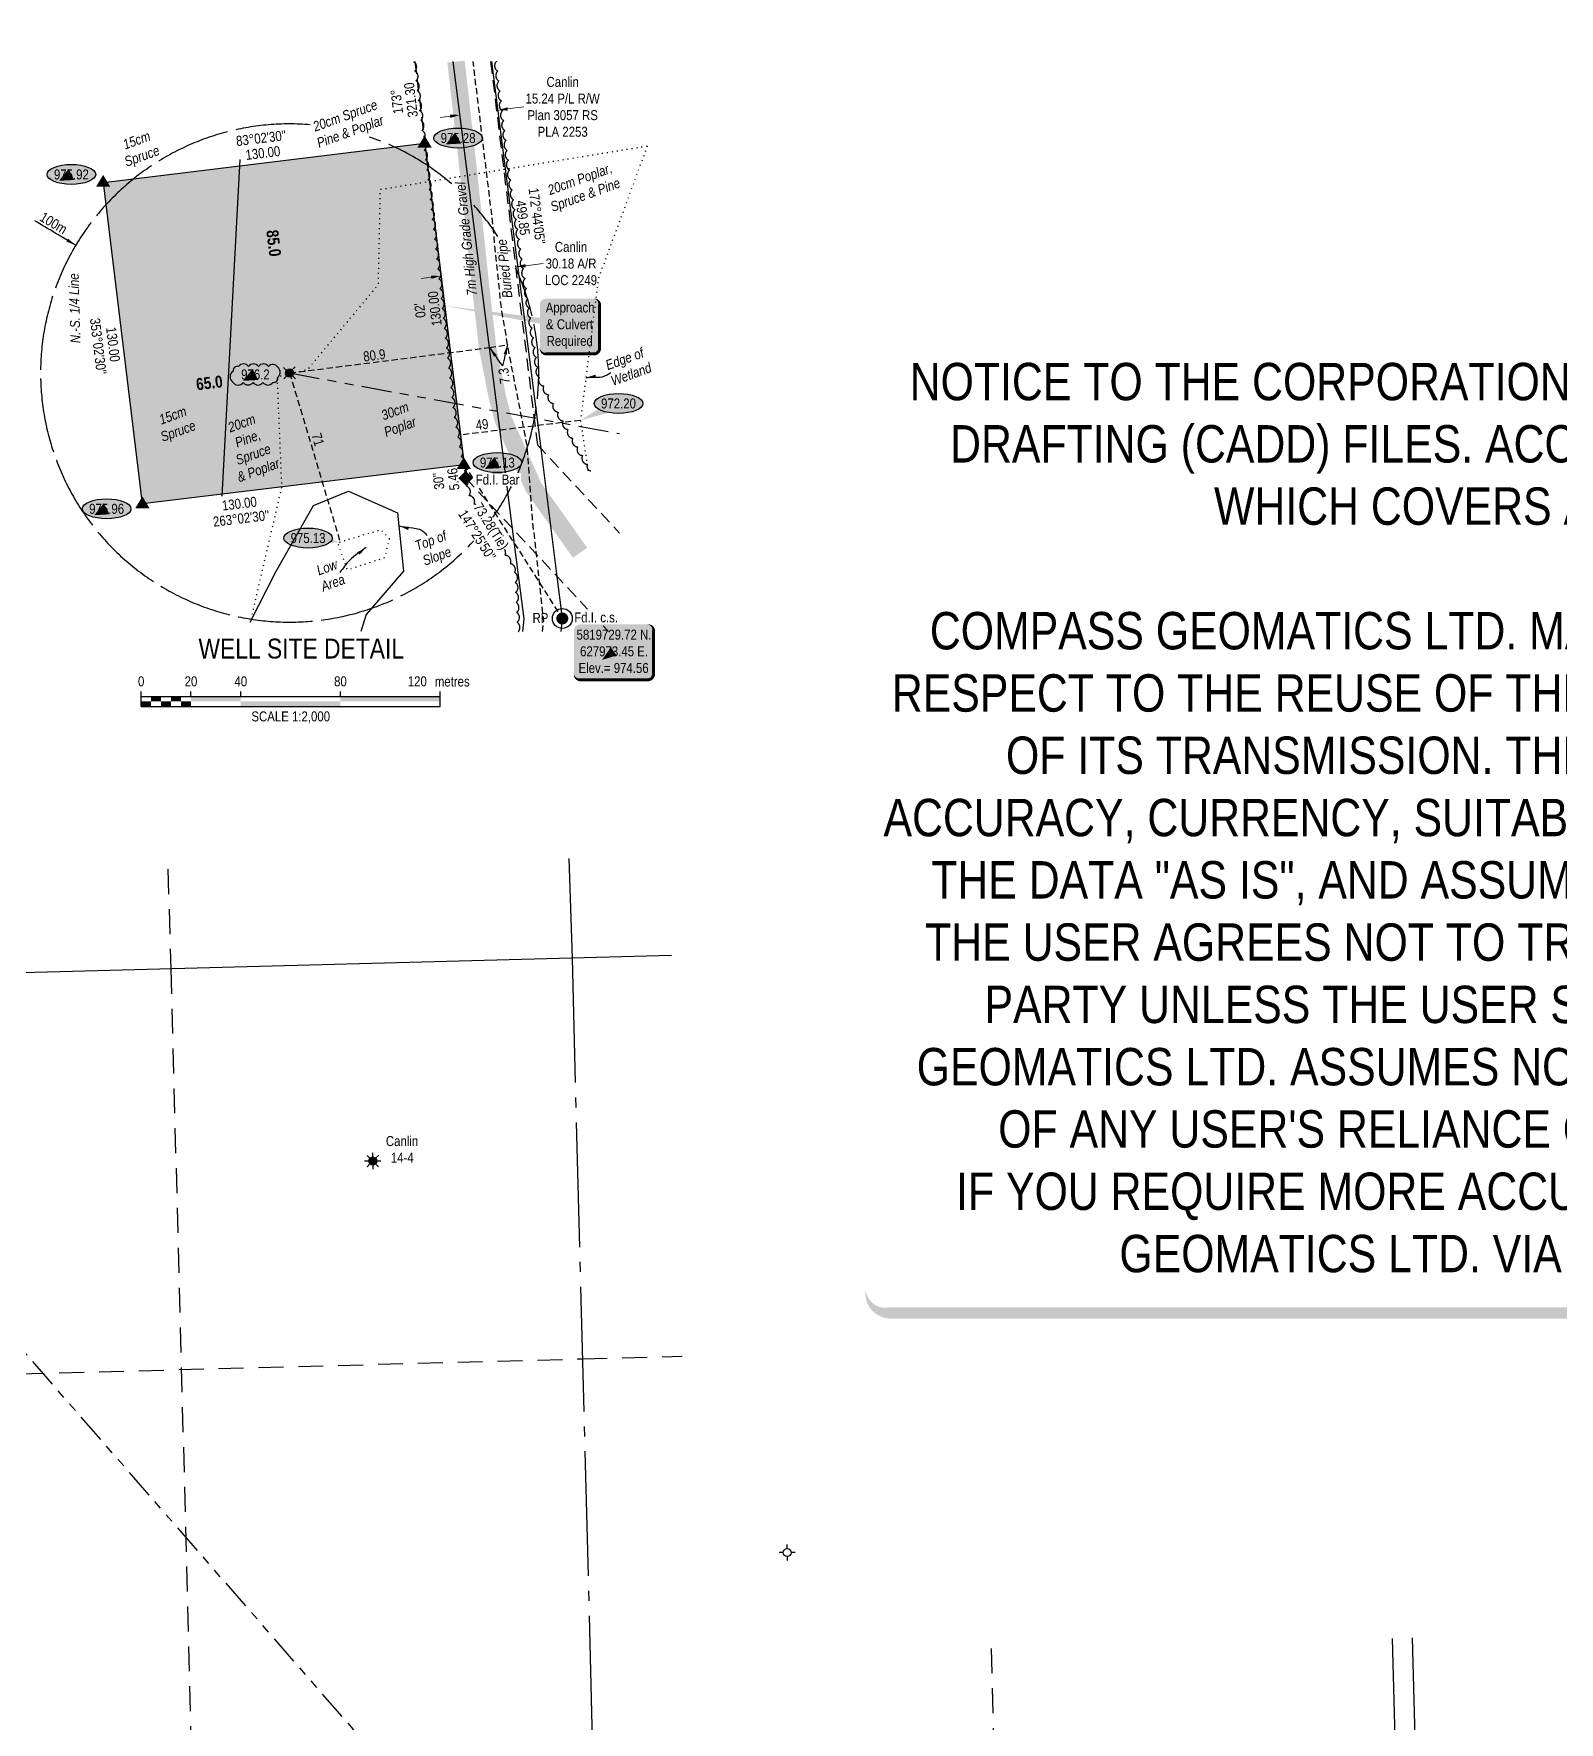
# Model space of a CAD drawing. Extents: x 627663 to 632082, y 5817591 to 5820351.
# Drawn here: x 628885 to 630415, y 5818555 to 5820249 of the extents above; entities that cross this region are included whole.
import ezdxf
from ezdxf.enums import TextEntityAlignment as Align

# ---------------------------------------------------------------- set-up
doc = ezdxf.new("R2010")
doc.units = 0
doc.header["$LTSCALE"] = 5
doc.header["$PDSIZE"] = 0.5
for name, pattern in [('0', [1, 1, 0]), ('foc-ACCESSROAD', [3.75, 2.5, -1.25]), ('foc-BUFFER', [16.75, 15, -1.75]), ('foc-DRILLPATH', [14.75, 6, -1.75, 1.75, -1.75, 1.75, -1.75]), ('foc-LSD', [8, 5, -3]), ('foc-QUARTERLINE', [33, 25, -3, 2, -3]), ('foc-TIELINE', [1.875, 1.25, -0.625]), ('foc-TOPO', [1, 0.2, -0.8]), ('foc-TRAV', [1.875, 1.25, -0.625]), ('UG_PIPE', [1.875, 1.25, -0.625])]:
    doc.linetypes.add(name, pattern=pattern)
doc.layers.get('Defpoints').update_dxf_attribs({"color": 9})
for name, color, linetype in [('35', 37, 'Continuous'), ('AS-FENCE', 48, 'foc-FENCE'), ('AS-PIPE-UG', 44, 'UG_PIPE'), ('AS-PIPE-UG-T', 44, 'Continuous'), ('AS-ROADS', 254, 'Continuous'), ('AUX-BUFFER', 7, 'foc-BUFFER'), ('C-AR', 13, 'foc-ACCESSROAD'), ('C-RW', 13, 'Continuous'), ('C-WS-S', 13, 'Continuous'), ('DETAIL-T', 7, 'Continuous'), ('F-WS-S', 190, 'Continuous'), ('L-BD', 7, 'Continuous'), ('L-MON', 1, 'Continuous'), ('L-MON-T', 1, 'Continuous'), ('L-SEC', 7, 'Continuous'), ('L-SECQ', 8, 'foc-QUARTERLINE'), ('L-SECTION-LSD', 7, 'foc-LSD'), ('L-TRAV', 7, 'foc-TRAV'), ('P-ELEVATION', 7, 'Continuous'), ('P-PDRILLPATH', 12, 'foc-DRILLPATH'), ('P-PROPOSED', 10, 'Continuous'), ('P-PROPOSED-H', 21, 'Continuous'), ('T-BUSH', 110, '0'), ('T-BUSH-T', 110, 'Continuous'), ('T-LOW-AREA', 48, 'foc-TOPO'), ('T-SLOPE', 48, 'Continuous'), ('T-TIE', 201, 'foc-TIELINE'), ('T-VEGETATION CHANGE', 104, 'foc-TOPO')]:
    doc.layers.add(name, color=color, linetype=linetype)
for name, color, linetype, lineweight in [('C-AR-T', 13, 'Continuous', 9), ('C-RW-T', 13, 'Continuous', 9), ('C-WS-T', 13, 'Continuous', 9), ('T-TEXT', 48, 'Continuous', 18), ('T-TIE-T', 201, 'Continuous', 18)]:
    doc.layers.add(name, color=color, linetype=linetype, lineweight=lineweight)
doc.layers.add('DISCLAIMER', color=7, linetype='Continuous', plot=False)
doc.styles.add('80', font='ARIALN.TTF', dxfattribs={"height": 10})
doc.styles.add('80CG', font='ARIALN.TTF', dxfattribs={"height": 10})
doc.styles.add('80L', font='ARIALN.TTF', dxfattribs={"height": 10})
doc.styles.add('80LS', font='ARIALNI.TTF', dxfattribs={"height": 10})
doc.styles.add('BOLD', font='ARIALNB.TTF')
doc.styles.add('foc-LtypeFont', font='ARIALN.TTF', dxfattribs={"height": 7.35})
doc.linetypes.add('foc-FENCE', pattern='A,10,-1,["X",foc-LtypeFont,S=0.2,R=0,X=-0.625,Y=-0.75],-1.24', length=12.24)
doc.dimstyles.new('CG2011', dxfattribs={"dimscale": 5, "dimtxt": 9, "dimasz": 2, "dimexe": 0.2, "dimexo": 0.0625, "dimgap": 0.5, "dimtad": 0, "dimtih": 1, "dimtoh": 1, "dimzin": 0, "dimdsep": 46, "dimtxsty": '80CG', "dimcen": 0.1, "dimse1": 1, "dimse2": 1, "dimclrd": 256, "dimclrt": 256, "dimaunit": 1, "dimadec": 4, "dimazin": 0, "dimtfac": 0.06, "dimtofl": 0, "dimtmove": 0, "dimatfit": 1, "dimfxl": 0.2, "dimtolj": 1, "dimtzin": 0, "dimlwd": -1, "dimarcsym": 0})
doc.dimstyles.new('Compass 5 000', dxfattribs={"dimscale": 5, "dimtxt": 9, "dimasz": 2, "dimexe": 0.2, "dimexo": 0.0625, "dimgap": 0.5, "dimtad": 0, "dimtih": 1, "dimtoh": 1, "dimzin": 0, "dimdsep": 46, "dimtxsty": '80CG', "dimcen": 0.1, "dimse1": 1, "dimse2": 1, "dimclrd": 256, "dimclrt": 256, "dimaunit": 1, "dimadec": 4, "dimazin": 0, "dimtfac": 0.06, "dimtofl": 0, "dimtmove": 0, "dimatfit": 1, "dimfxl": 0.2, "dimtolj": 1, "dimtzin": 0, "dimlwd": -1, "dimarcsym": 0})

# ---------------------------------------------------------------- blocks, each defined once
blk = doc.blocks.new('TRIA')
blk.add_hatch(color=255).paths.add_polyline_path([(-0.04, 1.52), (-1.47, -0.87), (1.39, -0.87)])
blk = doc.blocks.new('TRIAA')
blk.add_blockref('TRIA', (0, 0))
blk = doc.blocks.new('TRIB')
at = {"color": 1}
blk.add_lwpolyline([(-1.12, -0.67), (-0.04, 1.13), (1.04, -0.67)], close=True, dxfattribs=at)
blk = doc.blocks.new('TRIBB')
blk.add_blockref('TRIB', (0, 0))
blk = doc.blocks.new('TRICC')
for name in ['TRIAA', 'TRIBB']:
    blk.add_blockref(name, (0, 0))
blk = doc.blocks.new('plspike')
blk.add_blockref('TRICC', (0, 0))
blk = doc.blocks.new('WPFA')
blk.add_hatch(color=255).paths.add_polyline_path([(1.05, 1.05), (-1.05, 1.05), (-1.05, -1.05), (1.05, -1.05)])
blk = doc.blocks.new('WPFAA')
blk.add_blockref('WPFA', (0, 0))
blk = doc.blocks.new('WPFB')
at = {"color": 1}
blk.add_solid([(-0.85, 0.85), (0.85, 0.85), (-0.85, -0.85), (0.85, -0.85)], dxfattribs=at)
blk = doc.blocks.new('WPFBB')
blk.add_blockref('WPFB', (0, 0))
blk = doc.blocks.new('WPFCC')
for name in ['WPFAA', 'WPFBB']:
    blk.add_blockref(name, (0, 0))
blk = doc.blocks.new('fdhub')
blk.add_blockref('WPFCC', (0, 0))
blk = doc.blocks.new('*U32')
at = {"color": 0}
for p, q in [((-150, 0), (-150, 15)), ((-150, 10), (150.2, 10)), ((-150, 0), (150.2, 0)), ((-100, 10), (-100, 15)), ((-50, 10), (-50, 15)), ((50, 10), (50, 15)), ((150.2, 0), (150.2, 15))]:
    blk.add_line(p, q, dxfattribs=at)
for points in [[(-150, 5), (-140, 5), (-150, 0), (-140, 0)], [(-140, 10), (-130, 10), (-140, 5), (-130, 5)], [(-130, 5), (-120, 5), (-130, 0), (-120, 0)], [(-120, 10), (-110, 10), (-120, 5), (-110, 5)], [(-110, 5), (-100, 5), (-110, 0), (-100, 0)], [(-100, 10), (-50, 10), (-100, 5), (-50, 5)], [(-50, 5), (50, 5), (-50, 0), (50, 0)], [(50, 10), (150.2, 10), (50, 5), (150.2, 5)]]:
    blk.add_solid(points, dxfattribs=at)
at = {"color": 0, "style": '80'}
blk.add_text('metres', height=10, dxfattribs=at).set_placement((162.2, 20), align=Align.CENTER)
at = {"color": 0, "char_height": 10, "style": '80'}
for s, insert, attachment_point in [('0', (-150, 30.2), 2), ('20', (-100, 30.2), 2), ('40', (-50, 30.2), 2), ('80', (50, 30.2), 2), ('120', (136.7, 30.2), 3), ('SCALE 1:2,000', (0.1, -5), 2)]:
    blk.add_mtext(s, dxfattribs=dict(at, insert=insert, attachment_point=attachment_point))
blk = doc.blocks.new('we')
at = {"layer": 'P-ELEVATION'}
h = blk.add_hatch(color=111, dxfattribs=at)
h.dxf.hatch_style = 1
edge = h.paths.add_edge_path()
edge.add_ellipse((0, 0), major_axis=(-24.4, 0), ratio=0.410256, start_angle=0, end_angle=360)
at = {"layer": 'P-ELEVATION', "color": 7, "flags": 128}
blk.add_lwpolyline([(0, 0, 12.5, 0, 0), (-12.4, -6.4, 0, 0, 0)], format="xyseb", dxfattribs=at)
at = {"layer": 'P-ELEVATION', "color": 7}
blk.add_ellipse((0, 0), major_axis=(-24.4, 0), ratio=0.410256, dxfattribs=at)
at = {"layer": 'P-ELEVATION', "style": '80'}
blk.add_attdef('ELEVATION', text='', height=10, dxfattribs=at).set_placement((0, 0), align=Align.MIDDLE_CENTER)
blk = doc.blocks.new('*D58')
at = {"layer": 'C-AR-T', "transparency": 16777216}
for p, q in [((629378.3, 5820016.3), (629396, 5820018.4)), ((629283.6, 5820004.7), (629273.7, 5820003.5))]:
    blk.add_line(p, q, dxfattribs=at)
for points in [[(629378.1, 5820017.9), (629378.5, 5820014.6), (629368.4, 5820015.1)], [(629283.4, 5820006.4), (629283.8, 5820003.1), (629293.5, 5820005.9)]]:
    blk.add_solid(points, dxfattribs=at)
at = {"layer": 'Defpoints', "color": 0, "transparency": 16777216}
for p in [(629356.2, 5820115.3), (629281.3, 5820106.2), (629368.4, 5820015.1)]:
    blk.add_point(p, dxfattribs=at)
at = {"layer": 'C-AR-T', "transparency": 16777216, "insert": (629424, 5820018.4), "char_height": 10, "attachment_point": 5, "style": '80CG'}
blk.add_mtext('\\A1;Canlin\\P30.18 A/R\\PLOC 2249', dxfattribs=at)
blk = doc.blocks.new('*D57')
at = {"layer": 'C-RW-T', "transparency": 16777216}
for p, q in [((629302.8, 5820166.2), (629292.8, 5820165)), ((629360.4, 5820173.6), (629376.5, 5820175.6))]:
    blk.add_line(p, q, dxfattribs=at)
for points in [[(629302.6, 5820167.9), (629303, 5820164.6), (629312.7, 5820167.5)], [(629360.2, 5820175.2), (629360.6, 5820171.9), (629350.4, 5820172.3)]]:
    blk.add_solid(points, dxfattribs=at)
at = {"layer": 'Defpoints', "color": 0, "transparency": 16777216}
for p in [(629350.4, 5820172.3), (629357.4, 5820117.4), (629319.7, 5820112.6)]:
    blk.add_point(p, dxfattribs=at)
at = {"layer": 'C-RW-T', "transparency": 16777216, "insert": (629415.6, 5820175.6), "char_height": 10, "attachment_point": 5, "style": '80CG', "bg_fill": 3, "box_fill_scale": 1.1, "bg_fill_color": 256, "bg_fill_true_color": 13158600, "bg_fill_transparency": 0}
blk.add_mtext('\\A1;Canlin\\P15.24 P/L R/W\\PPlan 3057 RS\\PPLA 2253', dxfattribs=at)
blk = doc.blocks.new('*U59')
h = blk.add_hatch(color=255)
edge = h.paths.add_edge_path()
edge.add_line((-24, -28.5), (24, -28.5))
edge.add_arc((24, -22.5), 6, 270, 360)
edge.add_line((30, -22.5), (30, 21))
edge.add_arc((24, 21), 6, 0, 90)
edge.add_line((24, 27), (-24, 27))
edge.add_arc((-24, 21), 6, 90, 180)
edge.add_line((-30, 21), (-30, -22.5))
edge.add_arc((-24, -22.5), 6, 180, 270)
at = {"color": 1, "flags": 128}
blk.add_lwpolyline([(-126.8, 20.2, 0, 7.5, 0), (0, 0, 0, 0, 0)], format="xyseb", dxfattribs=at)
blk.add_lwpolyline([(-126.8, 20.2, 0, 7.5, 0), (0, 0, 0, 0, 0)], format="xyseb", dxfattribs=at)
blk.add_lwpolyline([(-24, -28.5, 3, 3, 0), (24, -28.5, 3, 3, 0.414214), (30, -22.5, 3, 3, 0), (30, 21, 3, 0, 0.414214), (24, 27, 0, 0, 0), (-24, 27, 0, 0, 0.414214), (-30, 21, 0, 0, 0), (-30, -22.5, 0, 3, 0.414214)], format="xyseb", close=True, dxfattribs=at)
at = {"color": 1, "style": '80'}
blk.add_attdef('ENTER_TEXT_001', (-26.8, -4.9), '', height=10, dxfattribs=at)
blk = doc.blocks.new('fdia')
at = {"color": 255, "const_width": 1}
blk.add_lwpolyline([(-0.5, 0, 1), (0.5, 0, 1)], format="xyb", close=True, dxfattribs=at)
blk = doc.blocks.new('Fdiaa')
blk.add_blockref('fdia', (0, 0))
blk = doc.blocks.new('fdib')
at = {"color": 1, "const_width": 1.6}
blk.add_lwpolyline([(-0.4, 0, 1), (0.4, 0, 1)], format="xyb", close=True, dxfattribs=at)
at = {"color": 1}
blk.add_circle((0, 0), 0.8, dxfattribs=at)
blk = doc.blocks.new('Fdibb')
blk.add_blockref('fdib', (0, 0))
blk = doc.blocks.new('fdicc')
for name in ['Fdibb', 'Fdiaa']:
    blk.add_blockref(name, (0, 0))
blk = doc.blocks.new('FDI')
blk.add_blockref('fdicc', (0, 0))
blk = doc.blocks.new('*U62')
at = {"layer": '35', "color": 3}
blk.add_circle((0, 0), 10, dxfattribs=at)
at = {"layer": '35', "color": 3, "style": '80'}
blk.add_attdef('RP_001', (-29.9, -4.5), '', height=10, dxfattribs=at)
blk = doc.blocks.new('*U61')
h = blk.add_hatch(color=254)
edge = h.paths.add_edge_path()
edge.add_line((-34, -28.5), (34, -28.5))
edge.add_arc((34, -22.5), 6, 270, 360)
edge.add_line((40, -22.5), (40, 21))
edge.add_arc((34, 21), 6, 0, 90)
edge.add_line((34, 27), (-34, 27))
edge.add_arc((-34, 21), 6, 90, 180)
edge.add_line((-40, 21), (-40, -22.5))
edge.add_arc((-34, -22.5), 6, 180, 270)
at = {"color": 1, "flags": 128}
blk.add_lwpolyline([(-34, -28.5, 3, 3, 0), (34, -28.5, 3, 3, 0.414214), (40, -22.5, 3, 3, 0), (40, 21, 3, 0, 0.414214), (34, 27, 0, 0, 0), (-34, 27, 0, 0, 0.414214), (-40, 21, 0, 0, 0), (-40, -22.5, 0, 3, 0.414214)], format="xyseb", close=True, dxfattribs=at)
blk.add_lwpolyline([(-11.9, -8.6, 0, 10, 0), (0, 0, 5, 5, 0)], format="xyseb", dxfattribs=at)
at = {"color": 1, "style": '80'}
blk.add_attdef('ENTER_TEXT_001', (-36, -5), '', height=10, dxfattribs=at)
blk = doc.blocks.new('*U65')
at = {"layer": 'P-ELEVATION'}
h = blk.add_hatch(color=111, dxfattribs=at)
h.dxf.hatch_style = 1
edge = h.paths.add_edge_path()
edge.add_ellipse((0, 0), major_axis=(-24.4, 0), ratio=0.410256, start_angle=0, end_angle=360)
at = {"layer": 'P-ELEVATION', "color": 7, "flags": 128}
blk.add_lwpolyline([(0, 0, 12.5, 0, 0), (31.8, -4.1, 0, 0, 0)], format="xyseb", dxfattribs=at)
at = {"layer": 'P-ELEVATION', "color": 7}
blk.add_ellipse((0, 0), major_axis=(-24.4, 0), ratio=0.410256, dxfattribs=at)
at = {"layer": 'P-ELEVATION', "style": '80'}
blk.add_attdef('ELEVATION', text='', height=10, dxfattribs=at).set_placement((0, 0), align=Align.MIDDLE_CENTER)
blk = doc.blocks.new('*U66')
at = {"layer": 'P-ELEVATION'}
h = blk.add_hatch(color=111, dxfattribs=at)
h.dxf.hatch_style = 1
edge = h.paths.add_edge_path()
edge.add_ellipse((0, 0), major_axis=(-24.4, 0), ratio=0.410256, start_angle=0, end_angle=360)
at = {"layer": 'P-ELEVATION', "color": 7, "flags": 128}
blk.add_lwpolyline([(0, 0, 12.5, 0, 0), (-38.2, -17, 0, 0, 0)], format="xyseb", dxfattribs=at)
at = {"layer": 'P-ELEVATION', "color": 7}
blk.add_ellipse((0, 0), major_axis=(-24.4, 0), ratio=0.410256, dxfattribs=at)
at = {"layer": 'P-ELEVATION', "style": '80'}
blk.add_attdef('ELEVATION', text='', height=10, dxfattribs=at).set_placement((0, 0), align=Align.MIDDLE_CENTER)
blk = doc.blocks.new('wa')
at = {"layer": 'P-ELEVATION'}
h = blk.add_hatch(color=111, dxfattribs=at)
h.dxf.hatch_style = 1
edge = h.paths.add_edge_path()
edge.add_arc((-17.4, -4.5), 6.1, 215, 325)
edge.add_arc((-7.4, -4.5), 6.1, 215, 325)
edge.add_arc((2.6, -4.5), 6.1, 215, 325)
edge.add_arc((12.7, -4.5), 6.1, 215, 325)
edge.add_arc((18.1, -3.7), 4.32, 263.4336, 373.4336)
edge.add_arc((18.8, 2.3), 6.1, 305, 415)
edge.add_arc((17.5, 4.4), 5.69, 30.6955, 140.6955)
edge.add_arc((8.1, 4.5), 6.1, 35, 145)
edge.add_arc((-1.9, 4.5), 6.1, 35, 145)
edge.add_arc((-11.9, 4.5), 6.1, 35, 145)
edge.add_arc((-18, 3.8), 4.33, 75.4261, 185.4261)
edge.add_arc((-18.4, -2.3), 6.96, 125, 235)
at = {"color": 240, "flags": 128}
blk.add_lwpolyline([(-22.4, -8, 0.520567), (-12.3, -8, 0.520567), (-2.4, -8, 0.520567), (7.6, -8, 0.520567), (17.6, -8, 0.520567), (22.4, -2.7, 0.520567), (22.4, 7.3, 0.520567), (13.1, 8, 0.520567), (3.1, 8, 0.520567), (-6.9, 8, 0.520567), (-16.9, 8, 0.520567), (-22.4, 3.4, 0.520567)], format="xyb", close=True, dxfattribs=at)
at = {"layer": 'P-ELEVATION', "color": 240, "flags": 128}
blk.add_lwpolyline([(0, 0, 12.5, 0, 0), (-12.4, -6.4, 0, 0, 0)], format="xyseb", dxfattribs=at)
at = {"layer": 'P-ELEVATION', "color": 240, "style": '80'}
blk.add_attdef('ELEVATION', text='', height=10, dxfattribs=at).set_placement((0, 0), align=Align.MIDDLE_CENTER)
blk = doc.blocks.new('WC')
at = {"layer": 'L-MON'}
h = blk.add_hatch(color=255, dxfattribs=at)
h.dxf.hatch_style = 1
edge = h.paths.add_edge_path()
edge.add_arc((0, 0), 0.9, 0, 360)
at = {"layer": 'L-MON', "color": 240, "flags": 128}
for points in [[(-0.62, 0.5), (-1.23, 1.12)], [(0.52, 0.61), (1.13, 1.21)], [(-1.18, -1.18), (-0.56, -0.57)], [(1.16, -1.18), (0.56, -0.57)]]:
    blk.add_lwpolyline(points, dxfattribs=at)
at = {"layer": 'L-MON', "color": 240}
for radius in [0.8, 0.373]:
    blk.add_circle((0, 0), radius, dxfattribs=at)
blk = doc.blocks.new('GABD')
for p, q in [((-0.81, 0), (-1.62, 0)), ((0, 0.81), (0, 1.62)), ((1.62, 0), (0.81, 0)), ((0, -0.81), (0, -1.62))]:
    blk.add_line(p, q)
blk.add_circle((0, 0), 0.8)
blk = doc.blocks.new('GAS')
h = blk.add_hatch(color=255)
h.dxf.hatch_style = 1
edge = h.paths.add_edge_path()
edge.add_arc((0, 0), 0.9, 0, 360)
for p, q in [((-0.81, 0), (-1.62, 0)), ((-0.57, 0.57), (-1.14, 1.14)), ((0, 0.81), (0, 1.62)), ((0.57, 0.57), (1.14, 1.14)), ((1.62, 0), (0.81, 0)), ((-0.57, -0.57), (-1.14, -1.14)), ((0, -0.81), (0, -1.62)), ((1.14, -1.14), (0.57, -0.57))]:
    blk.add_line(p, q)
blk.add_circle((0, 0), 0.8)
blk = doc.blocks.new('Disclaimer_Legal')
at = {"layer": 'DISCLAIMER', "color": 254, "flags": 128}
blk.add_lwpolyline([(-3612.9, -1104.6, 37.5, 37.5, 0), (4096.1, -1104.6, 37.5, 37.5, 0.414214), (4171.1, -1029.6, 37.5, 37.5, 0), (4171.1, 2078.7, 37.5, 0, 0.414214), (4096.1, 2153.7, 0, 0, 0), (-3612.9, 2153.7, 0, 0, 0.414214), (-3687.9, 2078.7, 0, 0, 0), (-3687.9, -1029.6, 0, 37.5, 0.414214)], format="xyseb", close=True, dxfattribs=at)
at = {"layer": 'DISCLAIMER', "color": 254, "insert": (241.6, 533.9), "char_height": 125, "width": 7717.568, "attachment_point": 5, "style": '80'}
blk.add_mtext('NOTICE TO THE CORPORATION, PERSON &/OR PERSONS REGARDING THIS COMPUTER AIDED DESIGN AND DRAFTING (CADD) FILES. ACCEPTANCE OF THE CADD DATA IS BASED ON THE FOLLOWING DISCLAIMER WHICH COVERS ALL CADD DATA RECIEVED FROM COMPASS GEOMATICS LTD.\\P{\\fArial Narrow|b1|i0|c0|p34;DISCLAIMER}\\PCOMPASS GEOMATICS LTD. MAKES NO REPRESENTATION OR WARRANTIES, EXPRESS OR IMPLIED, WITH RESPECT TO THE REUSE OF THE DATA PROVIDED HEREWITH, REGARDLESS OF ITS FORMAT OR THE MEANS OF ITS TRANSMISSION. THERE IS NO GUARANTEE OR REPRESENTATION TO THE USER AS TO THE ACCURACY, CURRENCY, SUITABILITY OR RELIABILITY OF THIS DATA FOR ANY PURPOSE. THE USER ACCEPTS THE DATA "AS IS", AND ASSUMES ALL RISKS ASSOCIATED WITH ITS USE. BY ACCEPTANCE OF THIS DATA, THE USER AGREES NOT TO TRANSMIT THIS DATA OR PROVIDE ACCESS OR ANY PART OF IT TO ANOTHER PARTY UNLESS THE USER SHALL INCLUDE WITH THE DATA A COPY OF THIS DISCLAIMER. COMPASS GEOMATICS LTD. ASSUMES NO RESPONSIBILITY FOR ACTUAL OR CONSEQUENTIAL DAMAGE AS A RESULT OF ANY USER\'S RELIANCE ON THIS DATA. THIS CADD FILE IS FOR ILLUSTRATION PURPOSES ONLY.\\PIF YOU REQUIRE MORE ACCURATE INFORMATION, PLEASE CONTACT DARCI ANGLEHART AT COMPASS GEOMATICS LTD. VIA EMAIL: darci.anglehart@compassgeomatics.ca OR CELL: 506-961-7292', dxfattribs=at)

msp = doc.modelspace()

# ---------------------------------------------------------------- hatches: boundary and pattern name
at = {"layer": 'P-PROPOSED-H'}
h = msp.add_hatch(color=256, dxfattribs=at)
h.dxf.hatch_style = 1
h.paths.add_polyline_path([(629277.284, 5820139.196), (628954.799, 5820099.776), (628994.164, 5819777.258), (629316.634, 5819816.653)])

# ---------------------------------------------------------------- linework, layer by layer
at = {"layer": 'AS-FENCE', "flags": 128}
msp.add_lwpolyline([(629091.804, 5820122.711), (629073.614, 5819784.931)], dxfattribs=at)
at = {"layer": 'AS-PIPE-UG', "flags": 128}
msp.add_lwpolyline([(629395.238, 5819649.18), (629396.544, 5819659.981), (629385.339, 5819762.378), (629380.119, 5819835.261), (629361.499, 5819930.266), (629353.761, 5819976.518), (629344.746, 5820064.948), (629325.773, 5820221.065)], dxfattribs=at)
at = {"layer": 'AS-ROADS', "const_width": 17.5, "flags": 128}
msp.add_lwpolyline([(629433.081, 5819728.316), (629386.296, 5819794.143), (629356.061, 5819861.676), (629350.426, 5819883.016), (629340.531, 5819933.006), (629333.821, 5819990.073), (629320.224, 5820118.166), (629308.624, 5820221.065)], dxfattribs=at)
at = {"layer": 'AUX-BUFFER', "color": 251, "linetype": 'foc-BUFFER'}
for start, end in [(85.271781, 24.900452), (49.357162, 71.292562), (33.243928, 42.331437)]:
    msp.add_arc((629141.691, 5819908.625), 249.913, start, end, dxfattribs=at)
at = {"layer": 'C-AR'}
for points in [[(629267.283, 5820221.065), (629318.299, 5819803.108), (629440.582, 5819671.749)], [(629343.266, 5820221.065), (629390.198, 5819836.567), (629472.649, 5819747.997)], [(629456.245, 5819654.925), (629461.593, 5819649.18)]]:
    msp.add_lwpolyline(points, dxfattribs=at)
at = {"layer": 'C-RW', "elevation": 2435.553}
for points in [[(629375.605, 5819649.18), (629376.924, 5819661.908), (629365.088, 5819755.063), (629305.879, 5820221.065)], [(629344.252, 5820221.065), (629393.218, 5819835.639), (629409.531, 5819707.242), (629415.236, 5819662.333), (629413.873, 5819649.18)]]:
    msp.add_lwpolyline(points, dxfattribs=at)
at = {"layer": 'L-SEC'}
for p, q in [((629524.907, 5819324.284), (628619.929, 5819300.017)), ((630247.885, 5818638.991), (630250.42, 5818539.058)), ((630267.989, 5818639.488), (630270.523, 5818539.568))]:
    msp.add_line(p, q, dxfattribs=at)
at = {"layer": 'L-SECQ'}
for p, q in [((629421.768, 5819421.519), (629424.977, 5819321.604)), ((629424.977, 5819321.604), (629466.699, 5817713.362))]:
    msp.add_line(p, q, dxfattribs=at)
at = {"layer": 'L-SECTION-LSD'}
for p, q in [((629019.523, 5819410.733), (629022.453, 5819310.811)), ((629022.453, 5819310.811), (629043.547, 5818506.693)), ((628630.593, 5818897.96), (629435.408, 5818919.544)), ((629435.408, 5818919.544), (629535.337, 5818922.223)), ((629845.544, 5818629.037), (629848.129, 5818528.271))]:
    msp.add_line(p, q, dxfattribs=at)
at = {"layer": 'L-TRAV'}
msp.add_line((629316.634, 5819816.653), (629415.236, 5819662.333), dxfattribs=at)
at = {"layer": 'P-PDRILLPATH'}
msp.add_line((629243, 5818505), (628132, 5819779), dxfattribs=at)
at = {"layer": 'P-PDRILLPATH', "flags": 128}
msp.add_lwpolyline([(629141.691, 5819908.625), (629472.649, 5819847.817)], dxfattribs=at)
at = {"layer": 'P-PROPOSED', "flags": 128}
msp.add_lwpolyline([(629316.634, 5819816.653), (628994.164, 5819777.258), (628954.799, 5820099.776), (629277.284, 5820139.196)], close=True, dxfattribs=at)
at = {"layer": 'T-BUSH', "flags": 128}
for points in [[(629371.1, 5819649.18, 0.47100737), (629369.903, 5819658.512, 0.52056705), (629369.422, 5819668.497, 0.52056705), (629368.942, 5819678.482, 0.52056705), (629368.462, 5819688.467, 0.52056705), (629367.981, 5819698.452, 0.52056705), (629367.501, 5819708.437, 0.52056705), (629363.091, 5819717.221, 0.52056705), (629357.907, 5819725.768, 0.52056705), (629352.724, 5819734.316, 0.52056705), (629347.54, 5819742.863, 0.52056705), (629342.356, 5819751.411, 0.52056705), (629337.173, 5819759.958, 0.52056705), (629331.989, 5819768.506, 0.52056705), (629326.805, 5819777.053, 0.52056705), (629321.622, 5819785.601, 0.52056705), (629319.003, 5819795.115, 0.52056705), (629317.258, 5819804.958, 0.52056705), (629315.512, 5819814.8, 0.52056705), (629313.766, 5819824.643, 0.52056705), (629312.02, 5819834.486, 0.52056705), (629310.274, 5819844.329, 0.52056705), (629308.528, 5819854.172, 0.52056705), (629306.782, 5819864.015, 0.52056705), (629305.565, 5819873.933, 0.52056705), (629304.475, 5819883.87, 0.52056705), (629303.386, 5819893.807, 0.52056705), (629302.297, 5819903.744, 0.52056705), (629301.208, 5819913.681, 0.52056705), (629300.118, 5819923.618, 0.52056705), (629299.029, 5819933.555, 0.52056705), (629297.94, 5819943.492, 0.52056705), (629296.851, 5819953.429, 0.52056705), (629295.761, 5819963.366, 0.52056705), (629294.672, 5819973.303, 0.52056705), (629293.583, 5819983.24, 0.52056705), (629292.494, 5819993.177, 0.52056705), (629291.404, 5820003.114, 0.52056705), (629290.315, 5820013.051, 0.52056705), (629289.226, 5820022.988, 0.52056705), (629288.137, 5820032.925, 0.52056705), (629287.047, 5820042.862, 0.52056705), (629285.958, 5820052.799, 0.52056705), (629284.869, 5820062.736, 0.52056705), (629283.78, 5820072.673, 0.52056705), (629282.69, 5820082.61, 0.52056705), (629281.601, 5820092.547, 0.52056705), (629280.425, 5820102.474, 0.52056705), (629279.23, 5820112.399, 0.52056705), (629278.036, 5820122.324, 0.52056705), (629276.841, 5820132.249, 0.52056705), (629275.647, 5820142.174, 0.52056705), (629274.452, 5820152.099, 0.52056705), (629273.258, 5820162.024, 0.52056705), (629272.063, 5820171.949, 0.52056705), (629270.869, 5820181.873, 0.52056705), (629269.675, 5820191.798, 0.52056705), (629268.48, 5820201.723, 0.52056705), (629267.286, 5820211.648, 0.52056705), (629266.195, 5820220.707)], [(629349.348, 5820221.419, 0.52056705), (629350.529, 5820211.493, 0.52056705), (629351.709, 5820201.566, 0.52056705), (629352.89, 5820191.64, 0.52056705), (629354.07, 5820181.713, 0.52056705), (629355.251, 5820171.787, 0.52056705), (629356.431, 5820161.86, 0.52056705), (629357.612, 5820151.933, 0.52056705), (629358.793, 5820142.007, 0.52056705), (629359.973, 5820132.08, 0.52056705), (629361.154, 5820122.154, 0.52056705), (629362.334, 5820112.227, 0.52056705), (629363.515, 5820102.301, 0.52056705), (629364.912, 5820092.403, 0.52056705), (629366.345, 5820082.509, 0.52056705), (629367.778, 5820072.616, 0.52056705), (629369.211, 5820062.723, 0.52056705), (629370.645, 5820052.83, 0.52056705), (629372.078, 5820042.936, 0.52056705), (629373.511, 5820033.043, 0.52056705), (629374.944, 5820023.15, 0.52056705), (629376.377, 5820013.257, 0.52056705), (629377.81, 5820003.363, 0.52056705), (629379.243, 5819993.47, 0.52056705), (629380.676, 5819983.577, 0.52056705), (629382.109, 5819973.684, 0.52056705), (629383.542, 5819963.79, 0.52056705), (629384.975, 5819953.897, 0.52056705), (629386.408, 5819944.004, 0.52056705), (629387.842, 5819934.111, 0.52056705), (629389.275, 5819924.217, 0.52056705), (629390.708, 5819914.324, 0.52056705), (629392.141, 5819904.431, 0.52056705), (629396.508, 5819895.531, 0.52056705), (629401.382, 5819886.804, 0.52056705), (629406.256, 5819878.076, 0.52056705), (629411.131, 5819869.349, 0.52056705), (629416.005, 5819860.621, 0.52056705), (629420.88, 5819851.893, 0.52056705), (629425.754, 5819843.166, 0.52056705), (629430.628, 5819834.438, 0.52056705), (629435.503, 5819825.711, 0.52056705), (629440.377, 5819816.983, 0.52056705), (629444.002, 5819810.493, 0.52056705)]]:
    msp.add_lwpolyline(points, format="xyb", dxfattribs=at)
at = {"layer": 'T-LOW-AREA', "elevation": 2431.028, "flags": 128}
msp.add_lwpolyline([(629500.416, 5820136.076), (629451.429, 5820003.493), (629433.494, 5819861.096), (629441.384, 5819809.031)], dxfattribs=at)
at = {"layer": 'T-LOW-AREA', "flags": 128}
msp.add_lwpolyline([(629241.691, 5819742.563), (629236.816, 5819723.146), (629199.766, 5819710.993), (629189.899, 5819738.501), (629233.274, 5819751.448)], close=True, dxfattribs=at)
at = {"layer": 'T-SLOPE', "flags": 128}
msp.add_lwpolyline([(629102.071, 5819658.728), (629127.701, 5819708.996), (629165.541, 5819775.786), (629200.889, 5819790.038), (629250.036, 5819768.191), (629255.899, 5819709.736), (629218.441, 5819666.363), (629213.126, 5819649.18)], dxfattribs=at)
at = {"layer": 'T-TIE'}
for p, q in [((629141.691, 5819908.625), (629342.338, 5819934.118)), ((629342.338, 5819934.118), (629360.35, 5819937.132)), ((629141.691, 5819908.625), (629192.263, 5819739.207)), ((629433.494, 5819861.096), (629313.005, 5819846.396))]:
    msp.add_line(p, q, dxfattribs=at)
at = {"layer": 'T-VEGETATION CHANGE', "flags": 128}
msp.add_lwpolyline([(629500.416, 5820136.076), (629232.401, 5820092.483), (629230.386, 5819997.111), (629159.354, 5819911.808), (629129.026, 5819904.556), (629133.569, 5819794.151), (629102.071, 5819658.728)], dxfattribs=at)

# ---------------------------------------------------------------- block references
ref = msp.add_blockref('*U59', (629422.71, 5819956.215), dxfattribs=dict(xscale=0.99965145, yscale=0.99965145, zscale=0.99965145))
ref.add_attrib('ENTER_TEXT_001', 'Approach', (629398.595, 5819969.354), dxfattribs={"color": 1, "height": 9.9965, "style": '80'})
ref.add_attrib('ENTER_TEXT_002', '& Culvert', (629398.949, 5819952.515), dxfattribs={"color": 1, "height": 9.9965, "style": '80'})
ref.add_attrib('ENTER_TEXT_003', 'Required', (629399.457, 5819935.855), dxfattribs={"color": 1, "height": 9.9965, "style": '80'})
at = {"layer": '35', "color": 3, "xscale": 0.99965145, "yscale": 0.99965145, "zscale": 0.99965145}
msp.add_blockref('*U62', (629415.236, 5819662.333), dxfattribs=at).add_auto_attribs({'RP_001': 'RP'})
at = {"layer": 'C-WS-S', "xscale": 5.000000000000011, "yscale": 5.000000000000011, "zscale": 5.000000000000011}
msp.add_blockref('GAS', (629225.029, 5819117.958), dxfattribs=at)
at = {"layer": 'Defpoints', "color": 2, "xscale": 0.299895435, "yscale": 0.299895435, "zscale": 0.299895435}
msp.add_blockref('Disclaimer_Legal', (630825.639, 5819296.847), dxfattribs=at)
at = {"layer": 'DETAIL-T'}
ref = msp.add_blockref('*U61', (629466.877, 5819629.318), dxfattribs=dict(at, xscale=0.99965145, yscale=0.99965145, zscale=0.99965145))
ref.add_attrib('ENTER_TEXT_001', '5819729.72 N.', (629429.571, 5819641.086), dxfattribs={"layer": '0', "color": 1, "height": 9.99651, "style": '80'})
ref.add_attrib('ENTER_TEXT_002', '627973.45 E.', (629433.093, 5819624.384), dxfattribs={"layer": '0', "color": 1, "height": 9.99651, "style": '80'})
ref.add_attrib('ENTER_TEXT_003', 'Elev.= 974.56', (629431.515, 5819607.682), dxfattribs={"layer": '0', "color": 1, "height": 9.99651, "style": '80'})
at = {"layer": 'DETAIL-T', "xscale": 0.99965145, "yscale": 0.99965145, "zscale": 0.99965145}
msp.add_blockref('*U32', (629142.667, 5819574.086), dxfattribs=at)
at = {"layer": 'F-WS-S', "xscale": 5.000000000000011, "yscale": 5.000000000000011, "zscale": 5.000000000000011}
msp.add_blockref('GABD', (629640.846, 5818725.167), dxfattribs=at)
at = {"layer": 'L-BD', "xscale": 0.99965145, "yscale": 0.99965145, "zscale": 0.99965145}
for name, p, values in [('we', (629310.675, 5820144.357), {'ELEVATION': '975.28'}), ('we', (628922.725, 5820107.858), {'ELEVATION': '975.92'}), ('*U66', (629471.643, 5819878.065), {'ELEVATION': '972.20'}), ('we', (628958.081, 5819772.379), {'ELEVATION': '975.96'}), ('*U65', (629160.177, 5819743.024), {'ELEVATION': '975.13'})]:
    msp.add_blockref(name, p, dxfattribs=at).add_auto_attribs(values)
at = {"layer": 'L-BD'}
msp.add_blockref('wa', (629107.332, 5819907.169), dxfattribs=at).add_auto_attribs({'ELEVATION': '976.2'})
at = {"layer": 'L-MON'}
for name, p, xscale, yscale, zscale in [('plspike', (629277.284, 5820139.196), 4.998257250000032, 4.998257250000032, 4.998257250000032), ('plspike', (628954.799, 5820099.776), 4.998257250000032, 4.998257250000032, 4.998257250000032), ('WC', (629141.691, 5819908.625), 4.998257250000016, 4.998257250000016, 4.998257250000016), ('plspike', (629316.634, 5819816.653), 4.998257250000032, 4.998257250000032, 4.998257250000032), ('plspike', (628994.164, 5819777.258), 4.998257250000032, 4.998257250000032, 4.998257250000032), ('FDI', (629415.236, 5819662.333), 5.00000000000004, 5.00000000000004, 5.00000000000004)]:
    msp.add_blockref(name, p, dxfattribs=dict(at, xscale=xscale, yscale=yscale, zscale=zscale))
at = {"layer": 'L-MON', "xscale": 4.998257250000034, "yscale": 4.998257250000034, "zscale": 4.998257250000034, "rotation": 44.99999999999999}
msp.add_blockref('fdhub', (629318.299, 5819803.108), dxfattribs=at)

# ---------------------------------------------------------------- texts
at = {"layer": 'AS-PIPE-UG-T', "insert": (629355.344, 5819982.808), "char_height": 10, "attachment_point": 1, "rotation": 95.820911, "style": '80L'}
msp.add_mtext_dynamic_manual_height_columns('\\pi0.59768;{\\fArial Narrow|b0|i1|c0|p34;Buried Pipe}', width=59.6333, gutter_width=47.5, heights=[0], dxfattribs=at)
at = {"layer": 'AUX-BUFFER', "style": '80CG'}
msp.add_text('100m', height=9.9965, rotation=329.154292, dxfattribs=at).set_placement((628904.856, 5820059.045), align=Align.MIDDLE_CENTER)
at = {"layer": 'C-WS-T', "insert": (629237.92, 5819143.023), "char_height": 9.99651, "attachment_point": 1, "style": '80L'}
msp.add_mtext_dynamic_manual_height_columns('\\pi0.32274;Canlin\\P\\pi5.3142;14-4', width=31.75332, gutter_width=50, heights=[0], dxfattribs=at)
at = {"layer": 'DETAIL-T', "color": 3, "insert": (629153.323, 5819632.013), "char_height": 19.99303, "width": 223.78, "attachment_point": 5, "style": '80CG'}
msp.add_mtext('WELL SITE DETAIL', dxfattribs=at)
at = {"layer": 'L-BD', "style": '80L'}
for s, height, rotation, p in [('321.30', 9.9965, 96.958333, (629263.363, 5820182.599)), ('173°', 9.9965, 96.958333, (629249.223, 5820180.873)), ("83°02'30''", 9.9965, 6.9692, (629113.009, 5820144.293)), ('130.00', 9.9965, 6.9692, (629114.828, 5820129.409)), ('499.85', 9.9965, 277.2656, (629375.709, 5820064.371)), ("172°44'05''", 9.99651, 277.2656, (629389.84, 5820066.172)), ('130.00', 9.9965, 96.958333, (629287.283, 5819973.289)), ("353°02'30''", 9.99651, 276.9588, (628949.674, 5819935.489)), ("02'", 9.9965, 96.958333, (629272.399, 5819971.473)), ('130.00', 9.9965, 276.9588, (628964.558, 5819937.306)), ('5.46', 9.9965, 96.958333, (629305.885, 5819802.098)), ("30''", 9.9965, 96.958333, (629291.002, 5819800.269)), ('130.00', 9.9965, 6.9651, (629091.264, 5819777.622)), ("263°02'30''", 9.99651, 6.9651, (629093.082, 5819762.738))]:
    msp.add_text(s, height=height, rotation=rotation, dxfattribs=at).set_placement(p, align=Align.MIDDLE)
at = {"layer": 'L-BD', "color": 3, "style": 'BOLD'}
for s, rotation, p in [('85.0', 276.969161, (629125.774, 5820038.855)), ('65.0', 6.958839, (629061.115, 5819898.79))]:
    msp.add_text(s, height=11.9958, rotation=rotation, dxfattribs=at).set_placement(p, align=Align.MIDDLE_CENTER)
at = {"layer": 'L-MON', "insert": (629426.177, 5819668.417), "char_height": 9.99651, "attachment_point": 1, "style": '80L'}
msp.add_mtext_dynamic_manual_height_columns('\\pi1.0764;Fd.I. c.s.', width=43.06044, gutter_width=50, heights=[0], dxfattribs=at)
at = {"layer": 'L-SECQ', "insert": (628922.289, 5819920.721), "char_height": 10, "attachment_point": 1, "rotation": 91.513342, "style": '80L'}
msp.add_mtext_dynamic_manual_height_columns('\\pi17.693;{\\fArial Narrow|b0|i1|c0|p34;N.-S. 1/4 Line}', width=104.59559, gutter_width=47.5, heights=[0], dxfattribs=at)
at = {"layer": 'T-BUSH-T', "char_height": 10, "attachment_point": 1, "rotation": 20, "style": '80L'}
for s, width, insert in [('\\pi3.2687;{\\fArial Narrow|b0|i1|c0|p34;20cm Spruce \\P\\pi1.2906;Pine & Poplar}', 73.07226, (629160.861, 5820158.955)), ('\\pi23.473;{\\fArial Narrow|b0|i1|c0|p34;15cm \\P\\pi18.937;Spruce }', 73.07226, (628951.172, 5820134.109)), ('\\pi3.5109;{\\fArial Narrow|b0|i1|c0|p34;30cm \\P\\pi0.33223;Poplar}', 34.21834, (629229.173, 5819869.204)), ('\\pi23.473;{\\fArial Narrow|b0|i1|c0|p34;15cm \\P\\pi18.937;Spruce }', 73.07226, (628987.485, 5819858.099)), ('\\pi8.9494;{\\fArial Narrow|b0|i1|c0|p34;20cm \\P\\pi10.324;Pine, \\P\\pi4.9248;Spruce \\P\\pi0.50806;& Poplar}', 45.04749, (629070.297, 5819855.216))]:
    msp.add_mtext_dynamic_manual_height_columns(s, width=width, gutter_width=47.5, heights=[0], dxfattribs=dict(at, insert=insert))
at = {"layer": 'T-TEXT', "char_height": 10, "attachment_point": 1, "rotation": 20, "style": '80L'}
for s, width, insert in [('\\pi1.2019;{\\fArial Narrow|b0|i1|c0|p34;Edge of \\P\\pi0.84035;Wetland}', 42.8335, (629456.351, 5819920.37)), ('\\pi1.4108;{\\fArial Narrow|b0|i1|c0|p34;Low \\P\\pi0.05;Area}', 24.07681, (629166.279, 5819714.325))]:
    msp.add_mtext_dynamic_manual_height_columns(s, width=width, gutter_width=47.5, heights=[0], dxfattribs=dict(at, insert=insert))
at = {"layer": 'T-TIE-T', "style": '80L'}
for s, rotation, p in [('80.9', 7.241028, (629226.646, 5819926.439)), ('7.3', 97.241029, (629356.912, 5819905.679)), ('49', 7.241028, (629334.696, 5819857.003)), ('71', 286.62044, (629170.011, 5819841.868))]:
    msp.add_text(s, height=9.9965, rotation=rotation, dxfattribs=at).set_placement(p, align=Align.MIDDLE)

# ---------------------------------------------------------------- dimensions: what is measured, and where the dimension line sits
at = {"layer": 'C-AR-T'}
dim = msp.add_linear_dim(base=(629368.41, 5820015.067), p1=(629281.308, 5820106.156), p2=(629356.176, 5820115.295), angle=6.959112, text='Canlin\\P30.18 A/R\\PLOC 2249', dimstyle='Compass 5 000', dxfattribs=at)
dim.commit()
dim.dimension.update_dxf_attribs({"geometry": '*D58', "text_midpoint": (629423.976, 5820018.439), "dimtype": 161})

# ---------------------------------------------------------------- leaders
at = {"layer": 'AUX-BUFFER', "linetype": 'Continuous', "path_type": 1}
msp.add_leader([(628927.128, 5820036.762), (628885.92, 5820061.372)], dimstyle='CG2011', override={"dimasz": 2, "dimgap": 0.5, "dimtad": 0}, dxfattribs=at)
at = {"layer": 'T-TEXT', "path_type": 1}
for points in [[(629438.897, 5819903.996, 2431.028), (629460.138, 5819906.697, 2431.028), (629463.915, 5819909.269, 2431.028)], [(629251.335, 5819755.244), (629277.277, 5819748.352), (629279.766, 5819745.08)], [(629218.599, 5819733.702), (629201.706, 5819720.533), (629192.012, 5819708.514)]]:
    msp.add_leader(points, dimstyle='Compass 5 000', override={"dimgap": 0.5, "dimtad": 0}, dxfattribs=at)
at = {"layer": 'T-TIE-T', "path_type": 1}
for points in [[(629342.338, 5819934.118), (629355.14, 5819915.667)], [(629360.35, 5819937.132), (629355.14, 5819915.667)]]:
    msp.add_leader(points, dimstyle='Compass 5 000', override={"dimgap": 0.5, "dimtad": 0}, dxfattribs=at)

# ---------------------------------------------------------------- next in the draw order: texts
at = {"layer": 'L-BD', "insert": (629348.112, 5819757.572), "char_height": 9.99651, "width": 51.15643, "attachment_point": 2, "rotation": 302.5765, "style": '80L', "bg_fill": 3, "box_fill_scale": 1.1, "bg_fill_color": 256, "bg_fill_transparency": 0}
msp.add_mtext("73.28(Tie)\\P147°25'50'' ", dxfattribs=at)
at = {"layer": 'L-MON-T', "insert": (629350.274, 5819806.671), "char_height": 9.9965, "width": 43.76267, "attachment_point": 2, "style": '80L', "bg_fill": 3, "box_fill_scale": 1.15, "bg_fill_color": 256, "bg_fill_true_color": 13158600, "bg_fill_transparency": 0}
msp.add_mtext('Fd.I. Bar', dxfattribs=at)

# ---------------------------------------------------------------- next in the draw order: dimensions: what is measured, and where the dimension line sits
at = {"layer": 'C-RW-T'}
dim = msp.add_linear_dim(base=(629350.447, 5820172.298, 2435.553), p1=(629319.657, 5820112.629, 2435.553), p2=(629357.419, 5820117.427, 2435.553), angle=7.240347, text='Canlin\\P15.24 P/L R/W\\PPlan 3057 RS\\PPLA 2253', dimstyle='Compass 5 000', override={"dimtfill": 1}, dxfattribs=at)
dim.commit()
dim.dimension.update_dxf_attribs({"geometry": '*D57', "text_midpoint": (629415.619, 5820175.612, 2435.553), "dimtype": 161})

# ---------------------------------------------------------------- next in the draw order: block references
at = {"layer": 'L-BD', "xscale": 0.99965145, "yscale": 0.99965145, "zscale": 0.99965145}
msp.add_blockref('we', (629350.063, 5819818.764), dxfattribs=at).add_auto_attribs({'ELEVATION': '975.13'})

# ---------------------------------------------------------------- next in the draw order: texts
at = {"layer": 'T-BUSH-T', "insert": (629396.013, 5820095.147), "char_height": 10, "attachment_point": 1, "rotation": 20, "style": '80L'}
msp.add_mtext_dynamic_manual_height_columns('\\pi3.7053;{\\fArial Narrow|b0|i1|c0|p34;20cm Poplar, \\P\\pi0.4686;Spruce & Pine}', width=73.07226, gutter_width=47.5, heights=[0], dxfattribs=at)
at = {"layer": 'T-TEXT', "style": '80LS'}
msp.add_text('7m High Grade Gravel', height=9.99651, rotation=96.05947, dxfattribs=at).set_placement((629318.79, 5820043.259), align=Align.MIDDLE_CENTER)
at = {"layer": 'T-TEXT', "insert": (629265.17, 5819739.209), "char_height": 10, "attachment_point": 1, "rotation": 20, "style": '80L', "bg_fill": 3, "box_fill_scale": 1.1, "bg_fill_color": 256, "bg_fill_transparency": 0}
msp.add_mtext_dynamic_manual_height_columns('\\pi1.0595;{\\fArial Narrow|b0|i1|c0|p34;Top of \\P\\pi3.2321;Slope}', width=34.66332, gutter_width=47.5, heights=[0], dxfattribs=at)

doc.saveas('drawing.dxf')
